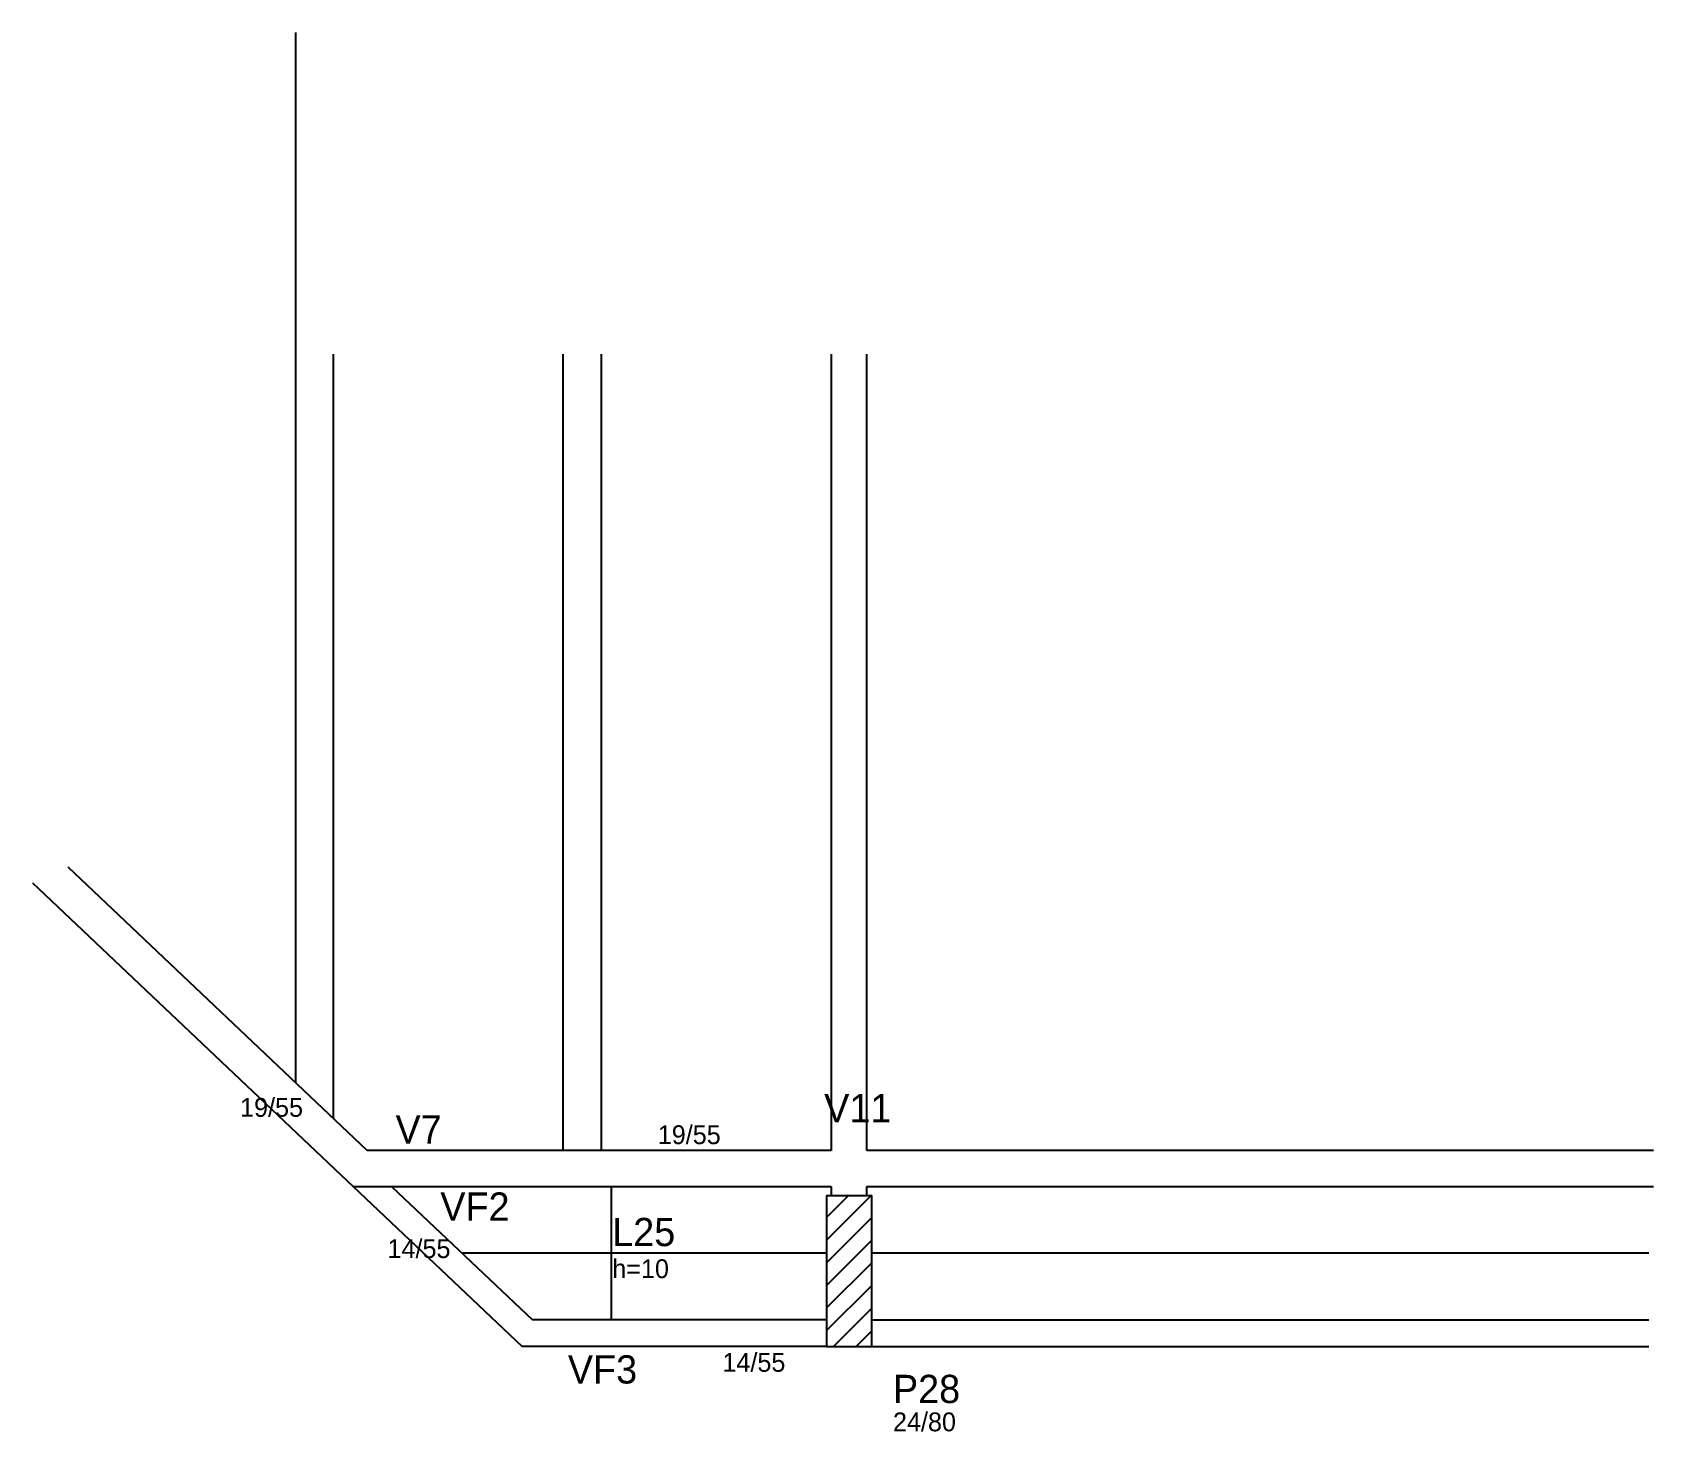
# Model space of a CAD drawing. Header units: metres. Extents: x 3628 to 4490, y 1537 to 2280.
import ezdxf

# ---------------------------------------------------------------- set-up
doc = ezdxf.new("R2010")
doc.units = ezdxf.units.M
for name, color, linetype in [('3', 7, 'Continuous'), ('4', 7, 'Continuous'), ('7', 7, 'Continuous'), ('Painéis', 7, 'Continuous')]:
    doc.layers.add(name, color=color, linetype=linetype)

msp = doc.modelspace()

# ---------------------------------------------------------------- linework, layer by layer
at = {"layer": '3', "color": 7, "lineweight": 25}
for p, q in [((3798.44, 1666.98), (3888.24, 1581.98)), ((3818.8, 1666.98), (3893.81, 1595.98)), ((4050.04, 1638.42), (4073.6, 1661.98)), ((4050.04, 1650.44), (4061.58, 1661.98)), ((4050.04, 1626.4), (4074.04, 1650.4)), ((4050.04, 1614.38), (4074.04, 1638.38)), ((4050.04, 1602.36), (4074.04, 1626.36)), ((4050.04, 1590.34), (4074.04, 1614.34)), ((4050.04, 1595.98), (3893.81, 1595.98)), ((4053.7, 1581.98), (4074.04, 1602.32)), ((4074.04, 1595.98), (4487.04, 1595.98)), ((4065.72, 1581.98), (4074.04, 1590.3)), ((4050.04, 1581.98), (3888.24, 1581.98)), ((4074.04, 1581.98), (4487.04, 1581.98))]:
    msp.add_line(p, q, dxfattribs=at)
for points in [[(4052.54, 2108.98), (4052.54, 1685.98)], [(4071.54, 1685.98), (4071.54, 2108.98)], [(3806, 1685.98), (3647.04, 1836.45)], [(3628.04, 1828.27), (3798.44, 1666.98)], [(4052.54, 1685.98), (3806, 1685.98)], [(4489.54, 1685.98), (4071.54, 1685.98)], [(3798.44, 1666.98), (4052.54, 1666.98)], [(4052.54, 1666.98), (4052.54, 1661.98)], [(4071.54, 1666.98), (4489.54, 1666.98)], [(4071.54, 1661.98), (4071.54, 1666.98)]]:
    msp.add_lwpolyline(points, dxfattribs=at)
at = {"layer": '7', "color": 7, "lineweight": 25}
msp.add_lwpolyline([(4050.04, 1581.98), (4074.04, 1581.98), (4074.04, 1661.98), (4050.04, 1661.98), (4050.04, 1581.98)], dxfattribs=at)
at = {"layer": 'Painéis', "color": 7, "lineweight": 25}
for p, q in [((3768.04, 1721.91), (3768.04, 2279.98)), ((3788.04, 1702.98), (3788.04, 2108.98)), ((3910.04, 1685.98), (3910.04, 2108.98)), ((3930.54, 1685.98), (3930.54, 2108.98)), ((3935.67, 1666.98), (3935.67, 1595.98)), ((4050.04, 1631.48), (3856.31, 1631.48)), ((4487.04, 1631.48), (4074.04, 1631.48))]:
    msp.add_line(p, q, dxfattribs=at)

# ---------------------------------------------------------------- texts
at = {"layer": '3', "color": 7, "lineweight": 25}
for s, p in [('19/55', (3738.38, 1703.91)), ('19/55', (3960.35, 1689.39)), ('14/55', (3816.73, 1628.91)), ('h=10', (3936.17, 1618.22)), ('14/55', (3994.71, 1568.47)), ('24/80', (4085.35, 1536.85))]:
    msp.add_text(s, height=10, dxfattribs=at).set_placement(p)
at = {"layer": '4', "color": 7, "lineweight": 25}
for s, p in [('V11', (4048.79, 1700.98)), ('V7', (3821, 1689.73)), ('VF2', (3844.8, 1648.75)), ('L25', (3936.17, 1635.22)), ('VF3', (3912.58, 1562.23)), ('P28', (4085.35, 1551.85))]:
    msp.add_text(s, height=15, dxfattribs=at).set_placement(p)

doc.saveas('drawing.dxf')
